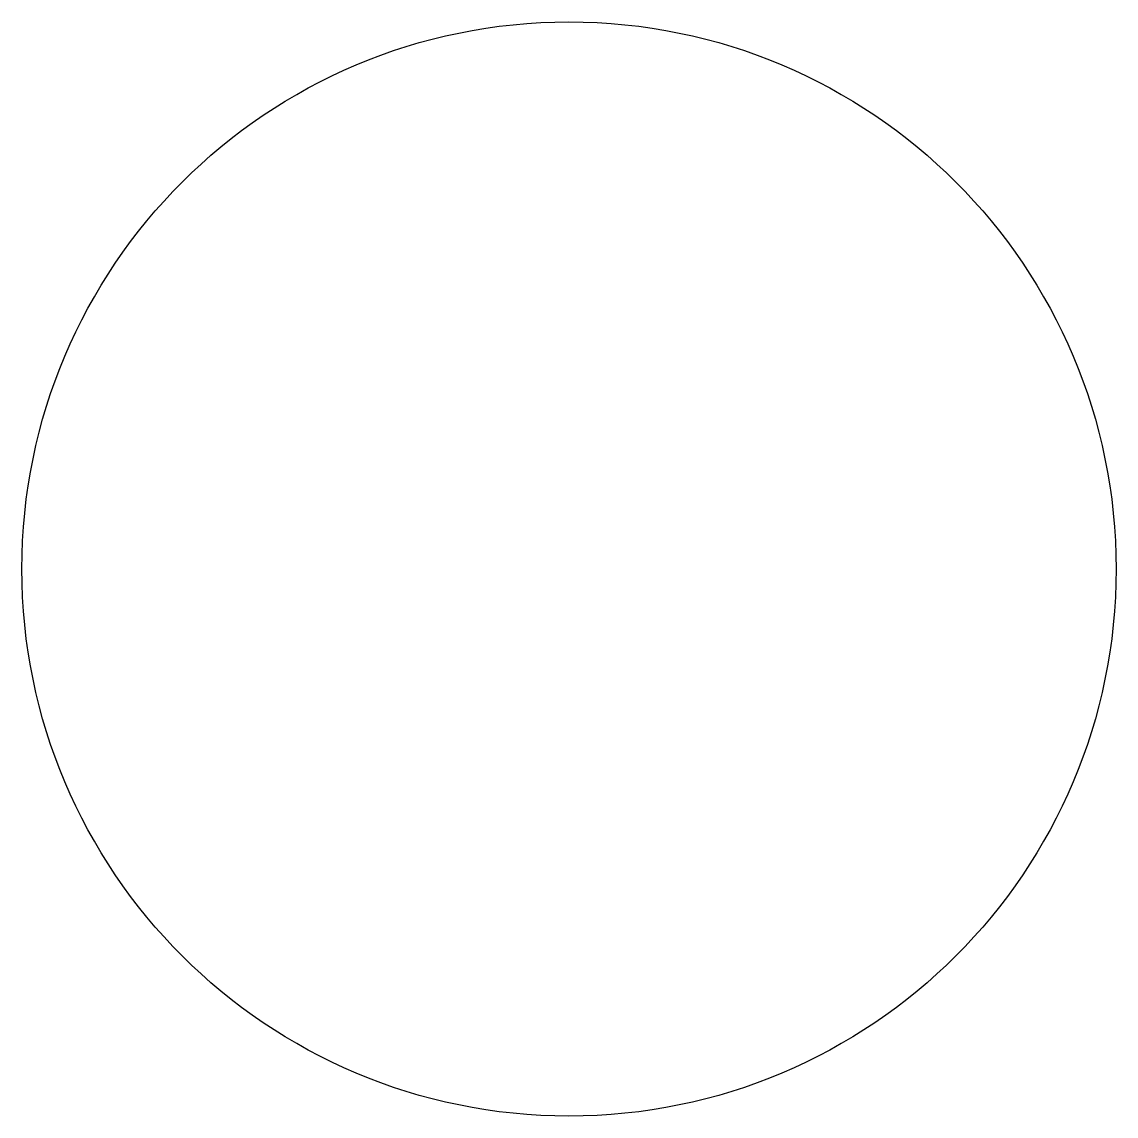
# Model space of a CAD drawing. Header units: centimetres. Extents: x -10.9 to 10.9, y -10.9 to 10.9.
import ezdxf

# ---------------------------------------------------------------- set-up
doc = ezdxf.new("R2010")
doc.units = ezdxf.units.CM
doc.header["$MEASUREMENT"] = 0
doc.layers.add('Camada 1', color=7, linetype='Continuous')

msp = doc.modelspace()

# ---------------------------------------------------------------- linework, layer by layer
at = {"layer": 'Camada 1'}
msp.add_ellipse((0, 0.00001), major_axis=(0, 10.9102), ratio=1, dxfattribs=at)

doc.saveas('drawing.dxf')
